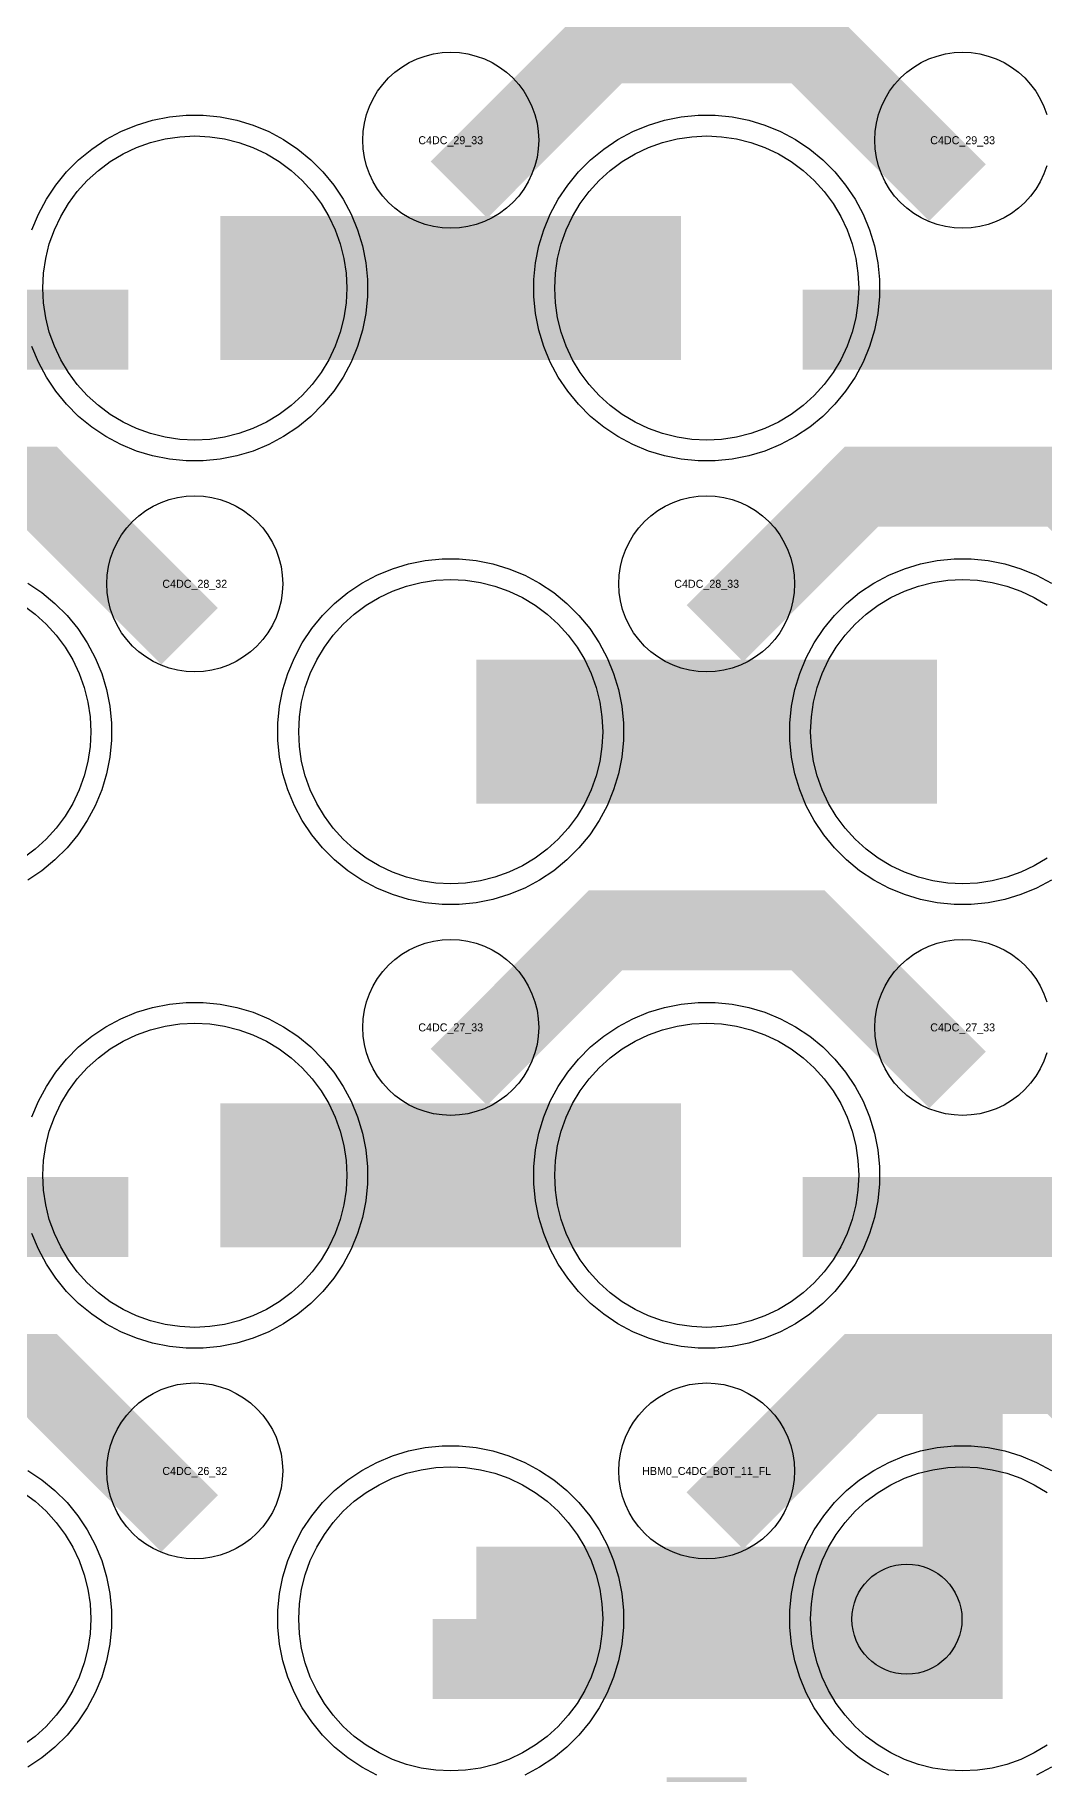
# Model space of a CAD drawing. Extents: x -11880 to 11880, y -14992 to 14992.
# Drawn here: x -1570 to -1254, y -11285 to -10742 of the extents above; entities that cross this region are included whole.
import ezdxf
from ezdxf.enums import TextEntityAlignment as Align

# ---------------------------------------------------------------- set-up
doc = ezdxf.new("R2010")
doc.units = 0
doc.header["$MEASUREMENT"] = 0
for name, color, linetype in [('GDS_775_DT_237', 138, 'CONTINUOUS'), ('RDL1_FS', 34, 'CONTINUOUS'), ('RDL_BS', 160, 'CONTINUOUS')]:
    doc.layers.add(name, color=color, linetype=linetype)

msp = doc.modelspace()

# ---------------------------------------------------------------- linework, layer by layer
at = {"layer": 'RDL1_FS'}
for points in [[(-1520, -10868.714), (-1524.657, -10868.485), (-1529.268, -10867.801), (-1533.791, -10866.669), (-1538.181, -10865.097), (-1542.395, -10863.105), (-1546.395, -10860.707), (-1550.14, -10857.929), (-1553.594, -10854.799), (-1556.724, -10851.345), (-1559.502, -10847.6), (-1561.9, -10843.6), (-1563.892, -10839.386), (-1565.464, -10834.996), (-1566.596, -10830.473), (-1567.28, -10825.862), (-1567.509, -10821.205), (-1567.28, -10816.548), (-1566.596, -10811.937), (-1565.464, -10807.414), (-1563.892, -10803.024), (-1561.9, -10798.81), (-1559.502, -10794.81), (-1556.724, -10791.065), (-1553.594, -10787.611), (-1550.14, -10784.481), (-1546.395, -10781.703), (-1542.395, -10779.305), (-1538.181, -10777.313), (-1533.791, -10775.741), (-1529.268, -10774.609), (-1524.657, -10773.925), (-1520, -10773.696), (-1515.343, -10773.925), (-1510.732, -10774.609), (-1506.209, -10775.741), (-1501.819, -10777.313), (-1497.605, -10779.305), (-1493.605, -10781.703), (-1489.86, -10784.481), (-1486.406, -10787.611), (-1483.276, -10791.065), (-1480.498, -10794.81), (-1478.1, -10798.81), (-1476.108, -10803.024), (-1474.536, -10807.414), (-1473.404, -10811.937), (-1472.72, -10816.548), (-1472.491, -10821.205), (-1472.72, -10825.862), (-1473.404, -10830.473), (-1474.536, -10834.996), (-1476.108, -10839.386), (-1478.1, -10843.6), (-1480.498, -10847.6), (-1483.276, -10851.345), (-1486.406, -10854.799), (-1489.86, -10857.929), (-1493.605, -10860.707), (-1497.605, -10863.105), (-1501.819, -10865.097), (-1506.209, -10866.669), (-1510.732, -10867.801), (-1515.343, -10868.485)], [(-1360, -10868.714), (-1364.657, -10868.485), (-1369.268, -10867.801), (-1373.791, -10866.669), (-1378.181, -10865.097), (-1382.395, -10863.105), (-1386.395, -10860.707), (-1390.14, -10857.929), (-1393.594, -10854.799), (-1396.724, -10851.345), (-1399.502, -10847.6), (-1401.9, -10843.6), (-1403.892, -10839.386), (-1405.464, -10834.996), (-1406.596, -10830.473), (-1407.28, -10825.862), (-1407.509, -10821.205), (-1407.28, -10816.548), (-1406.596, -10811.937), (-1405.464, -10807.414), (-1403.892, -10803.024), (-1401.9, -10798.81), (-1399.502, -10794.81), (-1396.724, -10791.065), (-1393.594, -10787.611), (-1390.14, -10784.481), (-1386.395, -10781.703), (-1382.395, -10779.305), (-1378.181, -10777.313), (-1373.791, -10775.741), (-1369.268, -10774.609), (-1364.657, -10773.925), (-1360, -10773.696), (-1355.343, -10773.925), (-1350.732, -10774.609), (-1346.209, -10775.741), (-1341.819, -10777.313), (-1337.605, -10779.305), (-1333.605, -10781.703), (-1329.86, -10784.481), (-1326.406, -10787.611), (-1323.276, -10791.065), (-1320.498, -10794.81), (-1318.1, -10798.81), (-1316.108, -10803.024), (-1314.536, -10807.414), (-1313.404, -10811.937), (-1312.72, -10816.548), (-1312.491, -10821.205), (-1312.72, -10825.862), (-1313.404, -10830.473), (-1314.536, -10834.996), (-1316.108, -10839.386), (-1318.1, -10843.6), (-1320.498, -10847.6), (-1323.276, -10851.345), (-1326.406, -10854.799), (-1329.86, -10857.929), (-1333.605, -10860.707), (-1337.605, -10863.105), (-1341.819, -10865.097), (-1346.209, -10866.669), (-1350.732, -10867.801), (-1355.343, -10868.485)], [(-1440, -11007.279), (-1444.657, -11007.05), (-1449.268, -11006.366), (-1453.791, -11005.234), (-1458.181, -11003.662), (-1462.395, -11001.67), (-1466.395, -10999.272), (-1470.14, -10996.494), (-1473.594, -10993.364), (-1476.724, -10989.91), (-1479.502, -10986.165), (-1481.9, -10982.165), (-1483.892, -10977.951), (-1485.464, -10973.561), (-1486.596, -10969.038), (-1487.28, -10964.427), (-1487.509, -10959.77), (-1487.28, -10955.113), (-1486.596, -10950.502), (-1485.464, -10945.979), (-1483.892, -10941.589), (-1481.9, -10937.375), (-1479.502, -10933.375), (-1476.724, -10929.63), (-1473.594, -10926.176), (-1470.14, -10923.046), (-1466.395, -10920.268), (-1462.395, -10917.87), (-1458.181, -10915.878), (-1453.791, -10914.306), (-1449.268, -10913.174), (-1444.657, -10912.49), (-1440, -10912.261), (-1435.343, -10912.49), (-1430.732, -10913.174), (-1426.209, -10914.306), (-1421.819, -10915.878), (-1417.605, -10917.87), (-1413.605, -10920.268), (-1409.86, -10923.046), (-1406.406, -10926.176), (-1403.276, -10929.63), (-1400.498, -10933.375), (-1398.1, -10937.375), (-1396.108, -10941.589), (-1394.536, -10945.979), (-1393.404, -10950.502), (-1392.72, -10955.113), (-1392.491, -10959.77), (-1392.72, -10964.427), (-1393.404, -10969.038), (-1394.536, -10973.561), (-1396.108, -10977.951), (-1398.1, -10982.165), (-1400.498, -10986.165), (-1403.276, -10989.91), (-1406.406, -10993.364), (-1409.86, -10996.494), (-1413.605, -10999.272), (-1417.605, -11001.67), (-1421.819, -11003.662), (-1426.209, -11005.234), (-1430.732, -11006.366), (-1435.343, -11007.05)], [(-1520, -11145.844), (-1524.657, -11145.615), (-1529.268, -11144.931), (-1533.791, -11143.799), (-1538.181, -11142.227), (-1542.395, -11140.235), (-1546.395, -11137.837), (-1550.14, -11135.059), (-1553.594, -11131.929), (-1556.724, -11128.475), (-1559.502, -11124.73), (-1561.9, -11120.73), (-1563.892, -11116.516), (-1565.464, -11112.126), (-1566.596, -11107.603), (-1567.28, -11102.992), (-1567.509, -11098.335), (-1567.28, -11093.678), (-1566.596, -11089.067), (-1565.464, -11084.544), (-1563.892, -11080.154), (-1561.9, -11075.94), (-1559.502, -11071.94), (-1556.724, -11068.195), (-1553.594, -11064.741), (-1550.14, -11061.611), (-1546.395, -11058.833), (-1542.395, -11056.435), (-1538.181, -11054.443), (-1533.791, -11052.871), (-1529.268, -11051.739), (-1524.657, -11051.055), (-1520, -11050.826), (-1515.343, -11051.055), (-1510.732, -11051.739), (-1506.209, -11052.871), (-1501.819, -11054.443), (-1497.605, -11056.435), (-1493.605, -11058.833), (-1489.86, -11061.611), (-1486.406, -11064.741), (-1483.276, -11068.195), (-1480.498, -11071.94), (-1478.1, -11075.94), (-1476.108, -11080.154), (-1474.536, -11084.544), (-1473.404, -11089.067), (-1472.72, -11093.678), (-1472.491, -11098.335), (-1472.72, -11102.992), (-1473.404, -11107.603), (-1474.536, -11112.126), (-1476.108, -11116.516), (-1478.1, -11120.73), (-1480.498, -11124.73), (-1483.276, -11128.475), (-1486.406, -11131.929), (-1489.86, -11135.059), (-1493.605, -11137.837), (-1497.605, -11140.235), (-1501.819, -11142.227), (-1506.209, -11143.799), (-1510.732, -11144.931), (-1515.343, -11145.615)], [(-1360, -11145.844), (-1364.657, -11145.615), (-1369.268, -11144.931), (-1373.791, -11143.799), (-1378.181, -11142.227), (-1382.395, -11140.235), (-1386.395, -11137.837), (-1390.14, -11135.059), (-1393.594, -11131.929), (-1396.724, -11128.475), (-1399.502, -11124.73), (-1401.9, -11120.73), (-1403.892, -11116.516), (-1405.464, -11112.126), (-1406.596, -11107.603), (-1407.28, -11102.992), (-1407.509, -11098.335), (-1407.28, -11093.678), (-1406.596, -11089.067), (-1405.464, -11084.544), (-1403.892, -11080.154), (-1401.9, -11075.94), (-1399.502, -11071.94), (-1396.724, -11068.195), (-1393.594, -11064.741), (-1390.14, -11061.611), (-1386.395, -11058.833), (-1382.395, -11056.435), (-1378.181, -11054.443), (-1373.791, -11052.871), (-1369.268, -11051.739), (-1364.657, -11051.055), (-1360, -11050.826), (-1355.343, -11051.055), (-1350.732, -11051.739), (-1346.209, -11052.871), (-1341.819, -11054.443), (-1337.605, -11056.435), (-1333.605, -11058.833), (-1329.86, -11061.611), (-1326.406, -11064.741), (-1323.276, -11068.195), (-1320.498, -11071.94), (-1318.1, -11075.94), (-1316.108, -11080.154), (-1314.536, -11084.544), (-1313.404, -11089.067), (-1312.72, -11093.678), (-1312.491, -11098.335), (-1312.72, -11102.992), (-1313.404, -11107.603), (-1314.536, -11112.126), (-1316.108, -11116.516), (-1318.1, -11120.73), (-1320.498, -11124.73), (-1323.276, -11128.475), (-1326.406, -11131.929), (-1329.86, -11135.059), (-1333.605, -11137.837), (-1337.605, -11140.235), (-1341.819, -11142.227), (-1346.209, -11143.799), (-1350.732, -11144.931), (-1355.343, -11145.615)], [(-1440, -11284.409), (-1444.657, -11284.18), (-1449.268, -11283.496), (-1453.791, -11282.364), (-1458.181, -11280.792), (-1462.395, -11278.8), (-1466.395, -11276.402), (-1470.14, -11273.624), (-1473.594, -11270.494), (-1476.724, -11267.04), (-1479.502, -11263.295), (-1481.9, -11259.295), (-1483.892, -11255.081), (-1485.464, -11250.691), (-1486.596, -11246.168), (-1487.28, -11241.557), (-1487.509, -11236.9), (-1487.28, -11232.243), (-1486.596, -11227.632), (-1485.464, -11223.109), (-1483.892, -11218.719), (-1481.9, -11214.505), (-1479.502, -11210.505), (-1476.724, -11206.76), (-1473.594, -11203.306), (-1470.14, -11200.176), (-1466.395, -11197.398), (-1462.395, -11195), (-1458.181, -11193.008), (-1453.791, -11191.436), (-1449.268, -11190.304), (-1444.657, -11189.62), (-1440, -11189.391), (-1435.343, -11189.62), (-1430.732, -11190.304), (-1426.209, -11191.436), (-1421.819, -11193.008), (-1417.605, -11195), (-1413.605, -11197.398), (-1409.86, -11200.176), (-1406.406, -11203.306), (-1403.276, -11206.76), (-1400.498, -11210.505), (-1398.1, -11214.505), (-1396.108, -11218.719), (-1394.536, -11223.109), (-1393.404, -11227.632), (-1392.72, -11232.243), (-1392.491, -11236.9), (-1392.72, -11241.557), (-1393.404, -11246.168), (-1394.536, -11250.691), (-1396.108, -11255.081), (-1398.1, -11259.295), (-1400.498, -11263.295), (-1403.276, -11267.04), (-1406.406, -11270.494), (-1409.86, -11273.624), (-1413.605, -11276.402), (-1417.605, -11278.8), (-1421.819, -11280.792), (-1426.209, -11282.364), (-1430.732, -11283.496), (-1435.343, -11284.18)]]:
    msp.add_lwpolyline(points, close=True, dxfattribs=at)
for points in [[(-1511.998, -10821.205, 45, 45, 0), (-1439.998, -10821.205, 45, 45, 0)], [(-1439.998, -10821.205, 45, 45, 0), (-1367.998, -10821.205, 45, 45, 0)], [(-1431.998, -10959.77, 45, 45, 0), (-1359.998, -10959.77, 45, 45, 0)], [(-1359.998, -10959.77, 45, 45, 0), (-1287.998, -10959.77, 45, 45, 0)], [(-1511.998, -11098.335, 45, 45, 0), (-1439.998, -11098.335, 45, 45, 0)], [(-1439.998, -11098.335, 45, 45, 0), (-1367.998, -11098.335, 45, 45, 0)], [(-1431.998, -11236.9, 45, 45, 0), (-1359.998, -11236.9, 45, 45, 0)], [(-1359.998, -11236.9, 45, 45, 0), (-1287.998, -11236.9, 45, 45, 0)]]:
    msp.add_lwpolyline(points, format="xyseb", dxfattribs=at)
for points in [[(-1253.605, -10999.272), (-1257.605, -11001.67), (-1261.819, -11003.662), (-1266.209, -11005.234), (-1270.732, -11006.366), (-1275.343, -11007.05), (-1280, -11007.279), (-1284.657, -11007.05), (-1289.268, -11006.366), (-1293.791, -11005.234), (-1298.181, -11003.662), (-1302.395, -11001.67), (-1306.395, -10999.272), (-1310.14, -10996.494), (-1313.594, -10993.364), (-1316.724, -10989.91), (-1319.502, -10986.165), (-1321.9, -10982.165), (-1323.892, -10977.951), (-1325.464, -10973.561), (-1326.596, -10969.038), (-1327.28, -10964.427), (-1327.509, -10959.77), (-1327.28, -10955.113), (-1326.596, -10950.502), (-1325.464, -10945.979), (-1323.892, -10941.589), (-1321.9, -10937.375), (-1319.502, -10933.375), (-1316.724, -10929.63), (-1313.594, -10926.176), (-1310.14, -10923.046), (-1306.395, -10920.268), (-1302.395, -10917.87), (-1298.181, -10915.878), (-1293.791, -10914.306), (-1289.268, -10913.174), (-1284.657, -10912.49), (-1280, -10912.261), (-1275.343, -10912.49), (-1270.732, -10913.174), (-1266.209, -10914.306), (-1261.819, -10915.878), (-1257.605, -10917.87), (-1253.605, -10920.268)], [(-1573.605, -10920.268), (-1569.86, -10923.046), (-1566.406, -10926.176), (-1563.276, -10929.63), (-1560.498, -10933.375), (-1558.1, -10937.375), (-1556.108, -10941.589), (-1554.536, -10945.979), (-1553.404, -10950.502), (-1552.72, -10955.113), (-1552.491, -10959.77), (-1552.72, -10964.427), (-1553.404, -10969.038), (-1554.536, -10973.561), (-1556.108, -10977.951), (-1558.1, -10982.165), (-1560.498, -10986.165), (-1563.276, -10989.91), (-1566.406, -10993.364), (-1569.86, -10996.494), (-1573.605, -10999.272)], [(-1253.605, -11276.402), (-1257.605, -11278.8), (-1261.819, -11280.792), (-1266.209, -11282.364), (-1270.732, -11283.496), (-1275.343, -11284.18), (-1280, -11284.409), (-1284.657, -11284.18), (-1289.268, -11283.496), (-1293.791, -11282.364), (-1298.181, -11280.792), (-1302.395, -11278.8), (-1306.395, -11276.402), (-1310.14, -11273.624), (-1313.594, -11270.494), (-1316.724, -11267.04), (-1319.502, -11263.295), (-1321.9, -11259.295), (-1323.892, -11255.081), (-1325.464, -11250.691), (-1326.596, -11246.168), (-1327.28, -11241.557), (-1327.509, -11236.9), (-1327.28, -11232.243), (-1326.596, -11227.632), (-1325.464, -11223.109), (-1323.892, -11218.719), (-1321.9, -11214.505), (-1319.502, -11210.505), (-1316.724, -11206.76), (-1313.594, -11203.306), (-1310.14, -11200.176), (-1306.395, -11197.398), (-1302.395, -11195), (-1298.181, -11193.008), (-1293.791, -11191.436), (-1289.268, -11190.304), (-1284.657, -11189.62), (-1280, -11189.391), (-1275.343, -11189.62), (-1270.732, -11190.304), (-1266.209, -11191.436), (-1261.819, -11193.008), (-1257.605, -11195), (-1253.605, -11197.398)], [(-1573.605, -11197.398), (-1569.86, -11200.176), (-1566.406, -11203.306), (-1563.276, -11206.76), (-1560.498, -11210.505), (-1558.1, -11214.505), (-1556.108, -11218.719), (-1554.536, -11223.109), (-1553.404, -11227.632), (-1552.72, -11232.243), (-1552.491, -11236.9), (-1552.72, -11241.557), (-1553.404, -11246.168), (-1554.536, -11250.691), (-1556.108, -11255.081), (-1558.1, -11259.295), (-1560.498, -11263.295), (-1563.276, -11267.04), (-1566.406, -11270.494), (-1569.86, -11273.624), (-1573.605, -11276.402)]]:
    msp.add_lwpolyline(points, dxfattribs=at)
msp.add_circle((-1297.414, -11236.993), 17.2, dxfattribs=at)
at = {"layer": 'RDL_BS'}
for points in [[(-1437.438, -10790.519, 25, 25, 0), (-1391.623, -10744.704, 25, 25, 0), (-1358.07, -10744.704, 25, 25, 0)], [(-1281.599, -10791.418, 25, 25, 0), (-1328.313, -10744.704, 25, 25, 0), (-1358.071, -10744.704, 25, 25, 0)], [(-1649.984, -10834.218, 25, 25, 0), (-1540.719, -10834.218, 25, 25, 0)], [(-1329.984, -10834.218, 25, 25, 0), (-1220.719, -10834.218, 25, 25, 0)], [(-1521.599, -10929.983, 25, 25, 0), (-1568.313, -10883.269, 25, 25, 0), (-1598.071, -10883.269, 25, 25, 0)], [(-1357.438, -10929.084, 25, 25, 0), (-1311.623, -10883.269, 25, 25, 0), (-1278.07, -10883.269, 25, 25, 0)], [(-1201.599, -10929.983, 25, 25, 0), (-1248.313, -10883.269, 25, 25, 0), (-1278.071, -10883.269, 25, 25, 0)], [(-1249.984, -10972.783, 25, 25, 0), (-1140.719, -10972.783, 25, 25, 0)], [(-1437.438, -11067.649, 25, 25, 0), (-1391.623, -11021.834, 25, 25, 0), (-1358.07, -11021.834, 25, 25, 0)], [(-1281.599, -11068.548, 25, 25, 0), (-1328.313, -11021.834, 25, 25, 0), (-1358.071, -11021.834, 25, 25, 0)], [(-1649.984, -11111.348, 25, 25, 0), (-1540.719, -11111.348, 25, 25, 0)], [(-1329.984, -11111.348, 25, 25, 0), (-1220.719, -11111.348, 25, 25, 0)], [(-1280, -11261.9, 25, 25, 0), (-1280, -11147.899, 25, 25, 0)], [(-1521.599, -11207.113, 25, 25, 0), (-1568.313, -11160.399, 25, 25, 0), (-1598.071, -11160.399, 25, 25, 0)], [(-1357.438, -11206.214, 25, 25, 0), (-1311.623, -11160.399, 25, 25, 0), (-1278.07, -11160.399, 25, 25, 0)], [(-1201.599, -11207.113, 25, 25, 0), (-1248.313, -11160.399, 25, 25, 0), (-1278.071, -11160.399, 25, 25, 0)], [(-1445.603, -11249.4, 25, 25, 0), (-1267.5, -11249.4, 25, 25, 0)], [(-1360, -11400.46, 25, 25, 0), (-1360, -11286.459, 25, 25, 0)]]:
    msp.add_lwpolyline(points, format="xyseb", dxfattribs=at)
for points in [[(-1440, -10802.511), (-1442.693, -10802.379), (-1445.365, -10801.983), (-1447.984, -10801.326), (-1450.519, -10800.419), (-1452.956, -10799.267), (-1455.28, -10797.874), (-1457.443, -10796.271), (-1459.442, -10794.459), (-1461.254, -10792.46), (-1462.857, -10790.297), (-1464.25, -10787.973), (-1465.402, -10785.536), (-1466.309, -10783.001), (-1466.966, -10780.382), (-1467.362, -10777.71), (-1467.494, -10775.017), (-1467.362, -10772.324), (-1466.966, -10769.652), (-1466.309, -10767.033), (-1465.402, -10764.498), (-1464.25, -10762.061), (-1462.857, -10759.737), (-1461.254, -10757.574), (-1459.442, -10755.575), (-1457.443, -10753.763), (-1455.28, -10752.16), (-1452.956, -10750.767), (-1450.519, -10749.615), (-1447.984, -10748.708), (-1445.365, -10748.051), (-1442.693, -10747.655), (-1440, -10747.523), (-1437.307, -10747.655), (-1434.635, -10748.051), (-1432.016, -10748.708), (-1429.481, -10749.615), (-1427.044, -10750.767), (-1424.72, -10752.16), (-1422.557, -10753.763), (-1420.558, -10755.575), (-1418.746, -10757.574), (-1417.143, -10759.737), (-1415.75, -10762.061), (-1414.598, -10764.498), (-1413.691, -10767.033), (-1413.034, -10769.652), (-1412.638, -10772.324), (-1412.506, -10775.017), (-1412.638, -10777.71), (-1413.034, -10780.382), (-1413.691, -10783.001), (-1414.598, -10785.536), (-1415.75, -10787.973), (-1417.143, -10790.297), (-1418.746, -10792.46), (-1420.558, -10794.459), (-1422.557, -10796.271), (-1424.72, -10797.874), (-1427.044, -10799.267), (-1429.481, -10800.419), (-1432.016, -10801.326), (-1434.635, -10801.983), (-1437.307, -10802.379)], [(-1362.644, -10875.205), (-1367.938, -10874.688), (-1373.165, -10873.642), (-1378.205, -10872.111), (-1383.115, -10870.08), (-1387.777, -10867.588), (-1392.191, -10864.641), (-1396.292, -10861.279), (-1400.074, -10857.497), (-1403.436, -10853.396), (-1406.383, -10848.982), (-1408.875, -10844.32), (-1410.906, -10839.41), (-1412.437, -10834.37), (-1413.483, -10829.143), (-1414, -10823.849), (-1414, -10818.561), (-1413.483, -10813.267), (-1412.437, -10808.04), (-1410.906, -10803), (-1408.875, -10798.09), (-1406.383, -10793.428), (-1403.436, -10789.014), (-1400.074, -10784.913), (-1396.292, -10781.131), (-1392.191, -10777.769), (-1387.777, -10774.822), (-1383.115, -10772.33), (-1378.205, -10770.299), (-1373.165, -10768.768), (-1367.938, -10767.722), (-1362.644, -10767.205), (-1357.356, -10767.205), (-1352.062, -10767.722), (-1346.835, -10768.768), (-1341.795, -10770.299), (-1336.885, -10772.33), (-1332.223, -10774.822), (-1327.809, -10777.769), (-1323.708, -10781.131), (-1319.926, -10784.913), (-1316.564, -10789.014), (-1313.617, -10793.428), (-1311.125, -10798.09), (-1309.094, -10803), (-1307.563, -10808.04), (-1306.517, -10813.267), (-1306, -10818.561), (-1306, -10823.849), (-1306.517, -10829.143), (-1307.563, -10834.37), (-1309.094, -10839.41), (-1311.125, -10844.32), (-1313.617, -10848.982), (-1316.564, -10853.396), (-1319.926, -10857.497), (-1323.708, -10861.279), (-1327.809, -10864.641), (-1332.223, -10867.588), (-1336.885, -10870.08), (-1341.795, -10872.111), (-1346.835, -10873.642), (-1352.062, -10874.688), (-1357.356, -10875.205)], [(-1520, -10941.076), (-1522.693, -10940.944), (-1525.365, -10940.548), (-1527.984, -10939.891), (-1530.519, -10938.984), (-1532.956, -10937.832), (-1535.28, -10936.439), (-1537.443, -10934.836), (-1539.442, -10933.024), (-1541.254, -10931.025), (-1542.857, -10928.862), (-1544.25, -10926.538), (-1545.402, -10924.101), (-1546.309, -10921.566), (-1546.966, -10918.947), (-1547.362, -10916.275), (-1547.494, -10913.582), (-1547.362, -10910.889), (-1546.966, -10908.217), (-1546.309, -10905.598), (-1545.402, -10903.063), (-1544.25, -10900.626), (-1542.857, -10898.302), (-1541.254, -10896.139), (-1539.442, -10894.14), (-1537.443, -10892.328), (-1535.28, -10890.725), (-1532.956, -10889.332), (-1530.519, -10888.18), (-1527.984, -10887.273), (-1525.365, -10886.616), (-1522.693, -10886.22), (-1520, -10886.088), (-1517.307, -10886.22), (-1514.635, -10886.616), (-1512.016, -10887.273), (-1509.481, -10888.18), (-1507.044, -10889.332), (-1504.72, -10890.725), (-1502.557, -10892.328), (-1500.558, -10894.14), (-1498.746, -10896.139), (-1497.143, -10898.302), (-1495.75, -10900.626), (-1494.598, -10903.063), (-1493.691, -10905.598), (-1493.034, -10908.217), (-1492.638, -10910.889), (-1492.506, -10913.582), (-1492.638, -10916.275), (-1493.034, -10918.947), (-1493.691, -10921.566), (-1494.598, -10924.101), (-1495.75, -10926.538), (-1497.143, -10928.862), (-1498.746, -10931.025), (-1500.558, -10933.024), (-1502.557, -10934.836), (-1504.72, -10936.439), (-1507.044, -10937.832), (-1509.481, -10938.984), (-1512.016, -10939.891), (-1514.635, -10940.548), (-1517.307, -10940.944)], [(-1360, -10941.076), (-1362.693, -10940.944), (-1365.365, -10940.548), (-1367.984, -10939.891), (-1370.519, -10938.984), (-1372.956, -10937.832), (-1375.28, -10936.439), (-1377.443, -10934.836), (-1379.442, -10933.024), (-1381.254, -10931.025), (-1382.857, -10928.862), (-1384.25, -10926.538), (-1385.402, -10924.101), (-1386.309, -10921.566), (-1386.966, -10918.947), (-1387.362, -10916.275), (-1387.494, -10913.582), (-1387.362, -10910.889), (-1386.966, -10908.217), (-1386.309, -10905.598), (-1385.402, -10903.063), (-1384.25, -10900.626), (-1382.857, -10898.302), (-1381.254, -10896.139), (-1379.442, -10894.14), (-1377.443, -10892.328), (-1375.28, -10890.725), (-1372.956, -10889.332), (-1370.519, -10888.18), (-1367.984, -10887.273), (-1365.365, -10886.616), (-1362.693, -10886.22), (-1360, -10886.088), (-1357.307, -10886.22), (-1354.635, -10886.616), (-1352.016, -10887.273), (-1349.481, -10888.18), (-1347.044, -10889.332), (-1344.72, -10890.725), (-1342.557, -10892.328), (-1340.558, -10894.14), (-1338.746, -10896.139), (-1337.143, -10898.302), (-1335.75, -10900.626), (-1334.598, -10903.063), (-1333.691, -10905.598), (-1333.034, -10908.217), (-1332.638, -10910.889), (-1332.506, -10913.582), (-1332.638, -10916.275), (-1333.034, -10918.947), (-1333.691, -10921.566), (-1334.598, -10924.101), (-1335.75, -10926.538), (-1337.143, -10928.862), (-1338.746, -10931.025), (-1340.558, -10933.024), (-1342.557, -10934.836), (-1344.72, -10936.439), (-1347.044, -10937.832), (-1349.481, -10938.984), (-1352.016, -10939.891), (-1354.635, -10940.548), (-1357.307, -10940.944)], [(-1442.644, -11013.77), (-1447.938, -11013.253), (-1453.165, -11012.207), (-1458.205, -11010.676), (-1463.115, -11008.645), (-1467.777, -11006.153), (-1472.191, -11003.206), (-1476.292, -10999.844), (-1480.074, -10996.062), (-1483.436, -10991.961), (-1486.383, -10987.547), (-1488.875, -10982.885), (-1490.906, -10977.975), (-1492.437, -10972.935), (-1493.483, -10967.708), (-1494, -10962.414), (-1494, -10957.126), (-1493.483, -10951.832), (-1492.437, -10946.605), (-1490.906, -10941.565), (-1488.875, -10936.655), (-1486.383, -10931.993), (-1483.436, -10927.579), (-1480.074, -10923.478), (-1476.292, -10919.696), (-1472.191, -10916.334), (-1467.777, -10913.387), (-1463.115, -10910.895), (-1458.205, -10908.864), (-1453.165, -10907.333), (-1447.938, -10906.287), (-1442.644, -10905.77), (-1437.356, -10905.77), (-1432.062, -10906.287), (-1426.835, -10907.333), (-1421.795, -10908.864), (-1416.885, -10910.895), (-1412.223, -10913.387), (-1407.809, -10916.334), (-1403.708, -10919.696), (-1399.926, -10923.478), (-1396.564, -10927.579), (-1393.617, -10931.993), (-1391.125, -10936.655), (-1389.094, -10941.565), (-1387.563, -10946.605), (-1386.517, -10951.832), (-1386, -10957.126), (-1386, -10962.414), (-1386.517, -10967.708), (-1387.563, -10972.935), (-1389.094, -10977.975), (-1391.125, -10982.885), (-1393.617, -10987.547), (-1396.564, -10991.961), (-1399.926, -10996.062), (-1403.708, -10999.844), (-1407.809, -11003.206), (-1412.223, -11006.153), (-1416.885, -11008.645), (-1421.795, -11010.676), (-1426.835, -11012.207), (-1432.062, -11013.253), (-1437.356, -11013.77)], [(-1440, -11079.641), (-1442.693, -11079.509), (-1445.365, -11079.113), (-1447.984, -11078.456), (-1450.519, -11077.549), (-1452.956, -11076.397), (-1455.28, -11075.004), (-1457.443, -11073.401), (-1459.442, -11071.589), (-1461.254, -11069.59), (-1462.857, -11067.427), (-1464.25, -11065.103), (-1465.402, -11062.666), (-1466.309, -11060.131), (-1466.966, -11057.512), (-1467.362, -11054.84), (-1467.494, -11052.147), (-1467.362, -11049.454), (-1466.966, -11046.782), (-1466.309, -11044.163), (-1465.402, -11041.628), (-1464.25, -11039.191), (-1462.857, -11036.867), (-1461.254, -11034.704), (-1459.442, -11032.705), (-1457.443, -11030.893), (-1455.28, -11029.29), (-1452.956, -11027.897), (-1450.519, -11026.745), (-1447.984, -11025.838), (-1445.365, -11025.181), (-1442.693, -11024.785), (-1440, -11024.653), (-1437.307, -11024.785), (-1434.635, -11025.181), (-1432.016, -11025.838), (-1429.481, -11026.745), (-1427.044, -11027.897), (-1424.72, -11029.29), (-1422.557, -11030.893), (-1420.558, -11032.705), (-1418.746, -11034.704), (-1417.143, -11036.867), (-1415.75, -11039.191), (-1414.598, -11041.628), (-1413.691, -11044.163), (-1413.034, -11046.782), (-1412.638, -11049.454), (-1412.506, -11052.147), (-1412.638, -11054.84), (-1413.034, -11057.512), (-1413.691, -11060.131), (-1414.598, -11062.666), (-1415.75, -11065.103), (-1417.143, -11067.427), (-1418.746, -11069.59), (-1420.558, -11071.589), (-1422.557, -11073.401), (-1424.72, -11075.004), (-1427.044, -11076.397), (-1429.481, -11077.549), (-1432.016, -11078.456), (-1434.635, -11079.113), (-1437.307, -11079.509)], [(-1362.644, -11152.335), (-1367.938, -11151.818), (-1373.165, -11150.772), (-1378.205, -11149.241), (-1383.115, -11147.21), (-1387.777, -11144.718), (-1392.191, -11141.771), (-1396.292, -11138.409), (-1400.074, -11134.627), (-1403.436, -11130.526), (-1406.383, -11126.112), (-1408.875, -11121.45), (-1410.906, -11116.54), (-1412.437, -11111.5), (-1413.483, -11106.273), (-1414, -11100.979), (-1414, -11095.691), (-1413.483, -11090.397), (-1412.437, -11085.17), (-1410.906, -11080.13), (-1408.875, -11075.22), (-1406.383, -11070.558), (-1403.436, -11066.144), (-1400.074, -11062.043), (-1396.292, -11058.261), (-1392.191, -11054.899), (-1387.777, -11051.952), (-1383.115, -11049.46), (-1378.205, -11047.429), (-1373.165, -11045.898), (-1367.938, -11044.852), (-1362.644, -11044.335), (-1357.356, -11044.335), (-1352.062, -11044.852), (-1346.835, -11045.898), (-1341.795, -11047.429), (-1336.885, -11049.46), (-1332.223, -11051.952), (-1327.809, -11054.899), (-1323.708, -11058.261), (-1319.926, -11062.043), (-1316.564, -11066.144), (-1313.617, -11070.558), (-1311.125, -11075.22), (-1309.094, -11080.13), (-1307.563, -11085.17), (-1306.517, -11090.397), (-1306, -11095.691), (-1306, -11100.979), (-1306.517, -11106.273), (-1307.563, -11111.5), (-1309.094, -11116.54), (-1311.125, -11121.45), (-1313.617, -11126.112), (-1316.564, -11130.526), (-1319.926, -11134.627), (-1323.708, -11138.409), (-1327.809, -11141.771), (-1332.223, -11144.718), (-1336.885, -11147.21), (-1341.795, -11149.241), (-1346.835, -11150.772), (-1352.062, -11151.818), (-1357.356, -11152.335)], [(-1520, -11218.206), (-1522.693, -11218.074), (-1525.365, -11217.678), (-1527.984, -11217.021), (-1530.519, -11216.114), (-1532.956, -11214.962), (-1535.28, -11213.569), (-1537.443, -11211.966), (-1539.442, -11210.154), (-1541.254, -11208.155), (-1542.857, -11205.992), (-1544.25, -11203.668), (-1545.402, -11201.231), (-1546.309, -11198.696), (-1546.966, -11196.077), (-1547.362, -11193.405), (-1547.494, -11190.712), (-1547.362, -11188.019), (-1546.966, -11185.347), (-1546.309, -11182.728), (-1545.402, -11180.193), (-1544.25, -11177.756), (-1542.857, -11175.432), (-1541.254, -11173.269), (-1539.442, -11171.27), (-1537.443, -11169.458), (-1535.28, -11167.855), (-1532.956, -11166.462), (-1530.519, -11165.31), (-1527.984, -11164.403), (-1525.365, -11163.746), (-1522.693, -11163.35), (-1520, -11163.218), (-1517.307, -11163.35), (-1514.635, -11163.746), (-1512.016, -11164.403), (-1509.481, -11165.31), (-1507.044, -11166.462), (-1504.72, -11167.855), (-1502.557, -11169.458), (-1500.558, -11171.27), (-1498.746, -11173.269), (-1497.143, -11175.432), (-1495.75, -11177.756), (-1494.598, -11180.193), (-1493.691, -11182.728), (-1493.034, -11185.347), (-1492.638, -11188.019), (-1492.506, -11190.712), (-1492.638, -11193.405), (-1493.034, -11196.077), (-1493.691, -11198.696), (-1494.598, -11201.231), (-1495.75, -11203.668), (-1497.143, -11205.992), (-1498.746, -11208.155), (-1500.558, -11210.154), (-1502.557, -11211.966), (-1504.72, -11213.569), (-1507.044, -11214.962), (-1509.481, -11216.114), (-1512.016, -11217.021), (-1514.635, -11217.678), (-1517.307, -11218.074)], [(-1360, -11218.206), (-1362.693, -11218.074), (-1365.365, -11217.678), (-1367.984, -11217.021), (-1370.519, -11216.114), (-1372.956, -11214.962), (-1375.28, -11213.569), (-1377.443, -11211.966), (-1379.442, -11210.154), (-1381.254, -11208.155), (-1382.857, -11205.992), (-1384.25, -11203.668), (-1385.402, -11201.231), (-1386.309, -11198.696), (-1386.966, -11196.077), (-1387.362, -11193.405), (-1387.494, -11190.712), (-1387.362, -11188.019), (-1386.966, -11185.347), (-1386.309, -11182.728), (-1385.402, -11180.193), (-1384.25, -11177.756), (-1382.857, -11175.432), (-1381.254, -11173.269), (-1379.442, -11171.27), (-1377.443, -11169.458), (-1375.28, -11167.855), (-1372.956, -11166.462), (-1370.519, -11165.31), (-1367.984, -11164.403), (-1365.365, -11163.746), (-1362.693, -11163.35), (-1360, -11163.218), (-1357.307, -11163.35), (-1354.635, -11163.746), (-1352.016, -11164.403), (-1349.481, -11165.31), (-1347.044, -11166.462), (-1344.72, -11167.855), (-1342.557, -11169.458), (-1340.558, -11171.27), (-1338.746, -11173.269), (-1337.143, -11175.432), (-1335.75, -11177.756), (-1334.598, -11180.193), (-1333.691, -11182.728), (-1333.034, -11185.347), (-1332.638, -11188.019), (-1332.506, -11190.712), (-1332.638, -11193.405), (-1333.034, -11196.077), (-1333.691, -11198.696), (-1334.598, -11201.231), (-1335.75, -11203.668), (-1337.143, -11205.992), (-1338.746, -11208.155), (-1340.558, -11210.154), (-1342.557, -11211.966), (-1344.72, -11213.569), (-1347.044, -11214.962), (-1349.481, -11216.114), (-1352.016, -11217.021), (-1354.635, -11217.678), (-1357.307, -11218.074)]]:
    msp.add_lwpolyline(points, close=True, dxfattribs=at)
for points in [[(-1253.691, -10783.001), (-1254.598, -10785.536), (-1255.75, -10787.973), (-1257.143, -10790.297), (-1258.746, -10792.46), (-1260.558, -10794.459), (-1262.557, -10796.271), (-1264.72, -10797.874), (-1267.044, -10799.267), (-1269.481, -10800.419), (-1272.016, -10801.326), (-1274.635, -10801.983), (-1277.307, -10802.379), (-1280, -10802.511), (-1282.693, -10802.379), (-1285.365, -10801.983), (-1287.984, -10801.326), (-1290.519, -10800.419), (-1292.956, -10799.267), (-1295.28, -10797.874), (-1297.443, -10796.271), (-1299.442, -10794.459), (-1301.254, -10792.46), (-1302.857, -10790.297), (-1304.25, -10787.973), (-1305.402, -10785.536), (-1306.309, -10783.001), (-1306.966, -10780.382), (-1307.362, -10777.71), (-1307.494, -10775.017), (-1307.362, -10772.324), (-1306.966, -10769.652), (-1306.309, -10767.033), (-1305.402, -10764.498), (-1304.25, -10762.061), (-1302.857, -10759.737), (-1301.254, -10757.574), (-1299.442, -10755.575), (-1297.443, -10753.763), (-1295.28, -10752.16), (-1292.956, -10750.767), (-1290.519, -10749.615), (-1287.984, -10748.708), (-1285.365, -10748.051), (-1282.693, -10747.655), (-1280, -10747.523), (-1277.307, -10747.655), (-1274.635, -10748.051), (-1272.016, -10748.708), (-1269.481, -10749.615), (-1267.044, -10750.767), (-1264.72, -10752.16), (-1262.557, -10753.763), (-1260.558, -10755.575), (-1258.746, -10757.574), (-1257.143, -10759.737), (-1255.75, -10762.061), (-1254.598, -10764.498), (-1253.691, -10767.033)], [(-1570.906, -10803), (-1568.875, -10798.09), (-1566.383, -10793.428), (-1563.436, -10789.014), (-1560.074, -10784.913), (-1556.292, -10781.131), (-1552.191, -10777.769), (-1547.777, -10774.822), (-1543.115, -10772.33), (-1538.205, -10770.299), (-1533.165, -10768.768), (-1527.938, -10767.722), (-1522.644, -10767.205), (-1517.356, -10767.205), (-1512.062, -10767.722), (-1506.835, -10768.768), (-1501.795, -10770.299), (-1496.885, -10772.33), (-1492.223, -10774.822), (-1487.809, -10777.769), (-1483.708, -10781.131), (-1479.926, -10784.913), (-1476.564, -10789.014), (-1473.617, -10793.428), (-1471.125, -10798.09), (-1469.094, -10803), (-1467.563, -10808.04), (-1466.517, -10813.267), (-1466, -10818.561), (-1466, -10823.849), (-1466.517, -10829.143), (-1467.563, -10834.37), (-1469.094, -10839.41), (-1471.125, -10844.32), (-1473.617, -10848.982), (-1476.564, -10853.396), (-1479.926, -10857.497), (-1483.708, -10861.279), (-1487.809, -10864.641), (-1492.223, -10867.588), (-1496.885, -10870.08), (-1501.795, -10872.111), (-1506.835, -10873.642), (-1512.062, -10874.688), (-1517.356, -10875.205), (-1522.644, -10875.205), (-1527.938, -10874.688), (-1533.165, -10873.642), (-1538.205, -10872.111), (-1543.115, -10870.08), (-1547.777, -10867.588), (-1552.191, -10864.641), (-1556.292, -10861.279), (-1560.074, -10857.497), (-1563.436, -10853.396), (-1566.383, -10848.982), (-1568.875, -10844.32), (-1570.906, -10839.41)], [(-1252.223, -11006.153), (-1256.885, -11008.645), (-1261.795, -11010.676), (-1266.835, -11012.207), (-1272.062, -11013.253), (-1277.356, -11013.77), (-1282.644, -11013.77), (-1287.938, -11013.253), (-1293.165, -11012.207), (-1298.205, -11010.676), (-1303.115, -11008.645), (-1307.777, -11006.153), (-1312.191, -11003.206), (-1316.292, -10999.844), (-1320.074, -10996.062), (-1323.436, -10991.961), (-1326.383, -10987.547), (-1328.875, -10982.885), (-1330.906, -10977.975), (-1332.437, -10972.935), (-1333.483, -10967.708), (-1334, -10962.414), (-1334, -10957.126), (-1333.483, -10951.832), (-1332.437, -10946.605), (-1330.906, -10941.565), (-1328.875, -10936.655), (-1326.383, -10931.993), (-1323.436, -10927.579), (-1320.074, -10923.478), (-1316.292, -10919.696), (-1312.191, -10916.334), (-1307.777, -10913.387), (-1303.115, -10910.895), (-1298.205, -10908.864), (-1293.165, -10907.333), (-1287.938, -10906.287), (-1282.644, -10905.77), (-1277.356, -10905.77), (-1272.062, -10906.287), (-1266.835, -10907.333), (-1261.795, -10908.864), (-1256.885, -10910.895), (-1252.223, -10913.387)], [(-1572.223, -10913.387), (-1567.809, -10916.334), (-1563.708, -10919.696), (-1559.926, -10923.478), (-1556.564, -10927.579), (-1553.617, -10931.993), (-1551.125, -10936.655), (-1549.094, -10941.565), (-1547.563, -10946.605), (-1546.517, -10951.832), (-1546, -10957.126), (-1546, -10962.414), (-1546.517, -10967.708), (-1547.563, -10972.935), (-1549.094, -10977.975), (-1551.125, -10982.885), (-1553.617, -10987.547), (-1556.564, -10991.961), (-1559.926, -10996.062), (-1563.708, -10999.844), (-1567.809, -11003.206), (-1572.223, -11006.153)], [(-1253.691, -11060.131), (-1254.598, -11062.666), (-1255.75, -11065.103), (-1257.143, -11067.427), (-1258.746, -11069.59), (-1260.558, -11071.589), (-1262.557, -11073.401), (-1264.72, -11075.004), (-1267.044, -11076.397), (-1269.481, -11077.549), (-1272.016, -11078.456), (-1274.635, -11079.113), (-1277.307, -11079.509), (-1280, -11079.641), (-1282.693, -11079.509), (-1285.365, -11079.113), (-1287.984, -11078.456), (-1290.519, -11077.549), (-1292.956, -11076.397), (-1295.28, -11075.004), (-1297.443, -11073.401), (-1299.442, -11071.589), (-1301.254, -11069.59), (-1302.857, -11067.427), (-1304.25, -11065.103), (-1305.402, -11062.666), (-1306.309, -11060.131), (-1306.966, -11057.512), (-1307.362, -11054.84), (-1307.494, -11052.147), (-1307.362, -11049.454), (-1306.966, -11046.782), (-1306.309, -11044.163), (-1305.402, -11041.628), (-1304.25, -11039.191), (-1302.857, -11036.867), (-1301.254, -11034.704), (-1299.442, -11032.705), (-1297.443, -11030.893), (-1295.28, -11029.29), (-1292.956, -11027.897), (-1290.519, -11026.745), (-1287.984, -11025.838), (-1285.365, -11025.181), (-1282.693, -11024.785), (-1280, -11024.653), (-1277.307, -11024.785), (-1274.635, -11025.181), (-1272.016, -11025.838), (-1269.481, -11026.745), (-1267.044, -11027.897), (-1264.72, -11029.29), (-1262.557, -11030.893), (-1260.558, -11032.705), (-1258.746, -11034.704), (-1257.143, -11036.867), (-1255.75, -11039.191), (-1254.598, -11041.628), (-1253.691, -11044.163)], [(-1570.906, -11080.13), (-1568.875, -11075.22), (-1566.383, -11070.558), (-1563.436, -11066.144), (-1560.074, -11062.043), (-1556.292, -11058.261), (-1552.191, -11054.899), (-1547.777, -11051.952), (-1543.115, -11049.46), (-1538.205, -11047.429), (-1533.165, -11045.898), (-1527.938, -11044.852), (-1522.644, -11044.335), (-1517.356, -11044.335), (-1512.062, -11044.852), (-1506.835, -11045.898), (-1501.795, -11047.429), (-1496.885, -11049.46), (-1492.223, -11051.952), (-1487.809, -11054.899), (-1483.708, -11058.261), (-1479.926, -11062.043), (-1476.564, -11066.144), (-1473.617, -11070.558), (-1471.125, -11075.22), (-1469.094, -11080.13), (-1467.563, -11085.17), (-1466.517, -11090.397), (-1466, -11095.691), (-1466, -11100.979), (-1466.517, -11106.273), (-1467.563, -11111.5), (-1469.094, -11116.54), (-1471.125, -11121.45), (-1473.617, -11126.112), (-1476.564, -11130.526), (-1479.926, -11134.627), (-1483.708, -11138.409), (-1487.809, -11141.771), (-1492.223, -11144.718), (-1496.885, -11147.21), (-1501.795, -11149.241), (-1506.835, -11150.772), (-1512.062, -11151.818), (-1517.356, -11152.335), (-1522.644, -11152.335), (-1527.938, -11151.818), (-1533.165, -11150.772), (-1538.205, -11149.241), (-1543.115, -11147.21), (-1547.777, -11144.718), (-1552.191, -11141.771), (-1556.292, -11138.409), (-1560.074, -11134.627), (-1563.436, -11130.526), (-1566.383, -11126.112), (-1568.875, -11121.45), (-1570.906, -11116.54)], [(-1463.115, -11285.775), (-1467.777, -11283.283), (-1472.191, -11280.336), (-1476.292, -11276.974), (-1480.074, -11273.192), (-1483.436, -11269.091), (-1486.383, -11264.677), (-1488.875, -11260.015), (-1490.906, -11255.105), (-1492.437, -11250.065), (-1493.483, -11244.838), (-1494, -11239.544), (-1494, -11234.256), (-1493.483, -11228.962), (-1492.437, -11223.735), (-1490.906, -11218.695), (-1488.875, -11213.785), (-1486.383, -11209.123), (-1483.436, -11204.709), (-1480.074, -11200.608), (-1476.292, -11196.826), (-1472.191, -11193.464), (-1467.777, -11190.517), (-1463.115, -11188.025), (-1458.205, -11185.994), (-1453.165, -11184.463), (-1447.938, -11183.417), (-1442.644, -11182.9), (-1437.356, -11182.9), (-1432.062, -11183.417), (-1426.835, -11184.463), (-1421.795, -11185.994), (-1416.885, -11188.025), (-1412.223, -11190.517), (-1407.809, -11193.464), (-1403.708, -11196.826), (-1399.926, -11200.608), (-1396.564, -11204.709), (-1393.617, -11209.123), (-1391.125, -11213.785), (-1389.094, -11218.695), (-1387.563, -11223.735), (-1386.517, -11228.962), (-1386, -11234.256), (-1386, -11239.544), (-1386.517, -11244.838), (-1387.563, -11250.065), (-1389.094, -11255.105), (-1391.125, -11260.015), (-1393.617, -11264.677), (-1396.564, -11269.091), (-1399.926, -11273.192), (-1403.708, -11276.974), (-1407.809, -11280.336), (-1412.223, -11283.283), (-1416.885, -11285.775)], [(-1303.115, -11285.775), (-1307.777, -11283.283), (-1312.191, -11280.336), (-1316.292, -11276.974), (-1320.074, -11273.192), (-1323.436, -11269.091), (-1326.383, -11264.677), (-1328.875, -11260.015), (-1330.906, -11255.105), (-1332.437, -11250.065), (-1333.483, -11244.838), (-1334, -11239.544), (-1334, -11234.256), (-1333.483, -11228.962), (-1332.437, -11223.735), (-1330.906, -11218.695), (-1328.875, -11213.785), (-1326.383, -11209.123), (-1323.436, -11204.709), (-1320.074, -11200.608), (-1316.292, -11196.826), (-1312.191, -11193.464), (-1307.777, -11190.517), (-1303.115, -11188.025), (-1298.205, -11185.994), (-1293.165, -11184.463), (-1287.938, -11183.417), (-1282.644, -11182.9), (-1277.356, -11182.9), (-1272.062, -11183.417), (-1266.835, -11184.463), (-1261.795, -11185.994), (-1256.885, -11188.025), (-1252.223, -11190.517)], [(-1572.223, -11190.517), (-1567.809, -11193.464), (-1563.708, -11196.826), (-1559.926, -11200.608), (-1556.564, -11204.709), (-1553.617, -11209.123), (-1551.125, -11213.785), (-1549.094, -11218.695), (-1547.563, -11223.735), (-1546.517, -11228.962), (-1546, -11234.256), (-1546, -11239.544), (-1546.517, -11244.838), (-1547.563, -11250.065), (-1549.094, -11255.105), (-1551.125, -11260.015), (-1553.617, -11264.677), (-1556.564, -11269.091), (-1559.926, -11273.192), (-1563.708, -11276.974), (-1567.809, -11280.336), (-1572.223, -11283.283)], [(-1252.223, -11283.283), (-1256.885, -11285.775)]]:
    msp.add_lwpolyline(points, dxfattribs=at)

# ---------------------------------------------------------------- texts
at = {"layer": 'GDS_775_DT_237'}
for s, p in [('C4DC_29_33', (-1440, -10775.017)), ('C4DC_29_33', (-1440, -10775.017)), ('C4DC_29_33', (-1280, -10775.017)), ('C4DC_29_33', (-1280, -10775.017)), ('C4DC_28_32', (-1520, -10913.582)), ('C4DC_28_32', (-1520, -10913.582)), ('C4DC_28_33', (-1360, -10913.582)), ('C4DC_28_33', (-1360, -10913.582)), ('C4DC_27_33', (-1440, -11052.147)), ('C4DC_27_33', (-1440, -11052.147)), ('C4DC_27_33', (-1280, -11052.147)), ('C4DC_27_33', (-1280, -11052.147)), ('C4DC_26_32', (-1520, -11190.712)), ('C4DC_26_32', (-1520, -11190.712)), ('HBM0_C4DC_BOT_11_FL', (-1360, -11190.712)), ('HBM0_C4DC_BOT_11_FL', (-1360, -11190.712))]:
    msp.add_text(s, height=2.5, dxfattribs=at).set_placement(p, align=Align.MIDDLE_CENTER)

doc.saveas('drawing.dxf')
